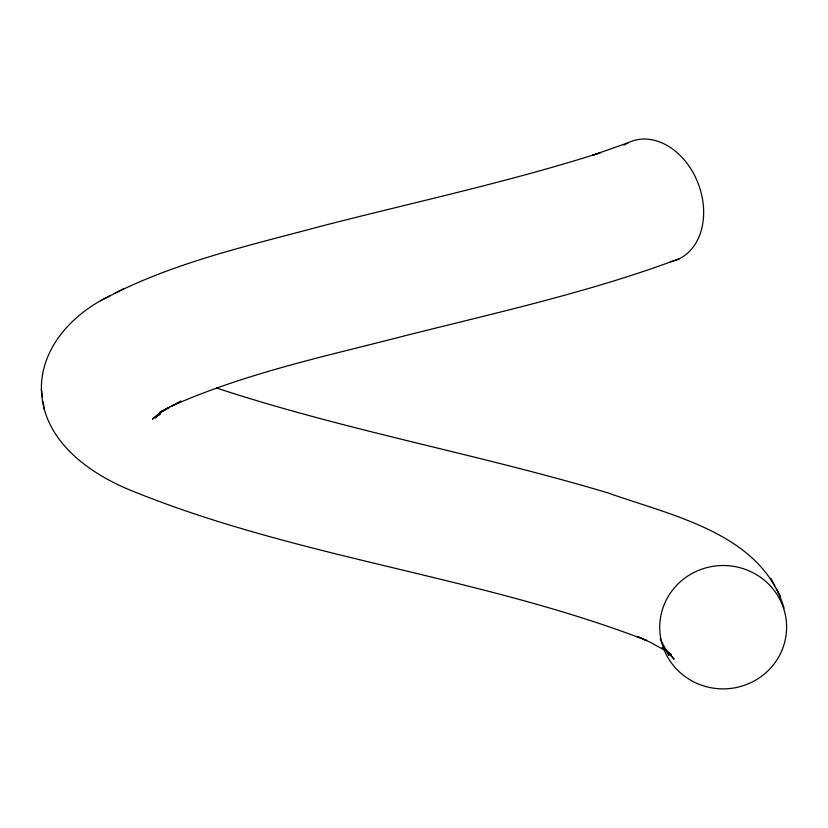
<?xml version="1.0" encoding="UTF-8"?>
<svg xmlns="http://www.w3.org/2000/svg" width="828" height="828" viewBox="0 0 828 828"><rect width="100%" height="100%" fill="white"/><g stroke="black" fill="none" stroke-linecap="round" stroke-linejoin="round"><path stroke-width="1.24" d="M664.211 649.99L650.715 642.549L637.363 636.453L646.689 640.499C478.998 575.791 296.724 558.217 130.182 490.104C87.778 472.788 42.507 439.596 41.4 389.284C40.831 346.922 73.733 312.922 109.948 295.844M161.087 411.837L159.421 414.983L161.305 411.63M159.452 413.203L155.56 417.964L160.818 412.199L152.466 419.123L159.98 413.151L169.564 407.148L160.032 412.147L181.146 401.125L172.048 405.896C246.816 372.662 327.484 355.916 406.331 335.402C497.938 312.353 590.581 291.87 679.25 258.75M114.43 293.547C179.469 261.037 251.132 245.078 320.933 226.251C414.145 202.187 508.495 182.088 600.269 152.756L592.537 155.281L628.286 142.716M100.416 300.843L123.527 288.765M216.481 387.98C344.997 430.363 478.667 454.21 608.228 492.981C672.15 515.875 761.77 533.408 784.064 608.145M667.347 652.009L671.529 654.71L661.986 647.558M669.045 653.416L674.116 659.254L666.002 649.752L668.983 655.393L660.206 638.968M776.509 588.936L780.68 596.75M770.713 578.151L774.822 585.841M41.4 389.284L42.57 397.233M43.191 401.859L44.35 409.767M624.022 145.169A63.435 47.631 69.3 0 1 697.869 182.698A63.435 47.631 69.3 0 1 670.131 261.772M691.442 680.657A63.435 61.686 -1.3 0 0 786.6 627.127A63.435 61.686 -1.3 0 0 691.442 573.825A63.435 61.686 -1.3 0 0 691.442 680.657"/></g></svg>
